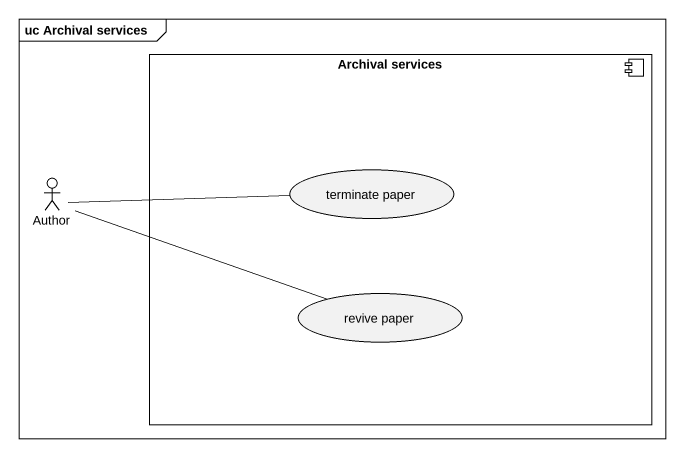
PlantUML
@startuml
mainframe uc Archival services
component "Archival services" as Archival_services {
  usecase "terminate paper" as terminate_paper
  usecase "revive paper" as revive_paper
}
actor Author
Author -right- terminate_paper
Author -right- revive_paper
@enduml
